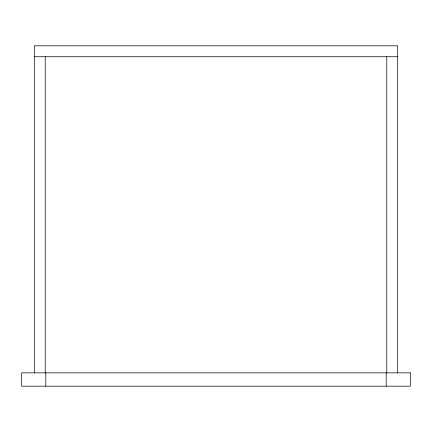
<?xml version="1.0" encoding="UTF-8"?>
<svg xmlns="http://www.w3.org/2000/svg" width="432" height="432" viewBox="0 0 432 432"><rect width="100%" height="100%" fill="white"/><g stroke="black" fill="none" stroke-linecap="round" stroke-linejoin="round"><path stroke-width="0.65" d="M34.317 56.727L397.683 56.727M397.683 372.854L397.683 45.824L34.317 45.824L34.317 372.854M386.78 56.727L386.78 372.854M386.176 372.854L386.176 386.176M45.824 372.854L45.824 386.176M45.22 56.727L45.22 372.854M410.4 372.854L21.6 372.854L21.6 386.176L410.4 386.176L410.4 372.854"/></g></svg>
